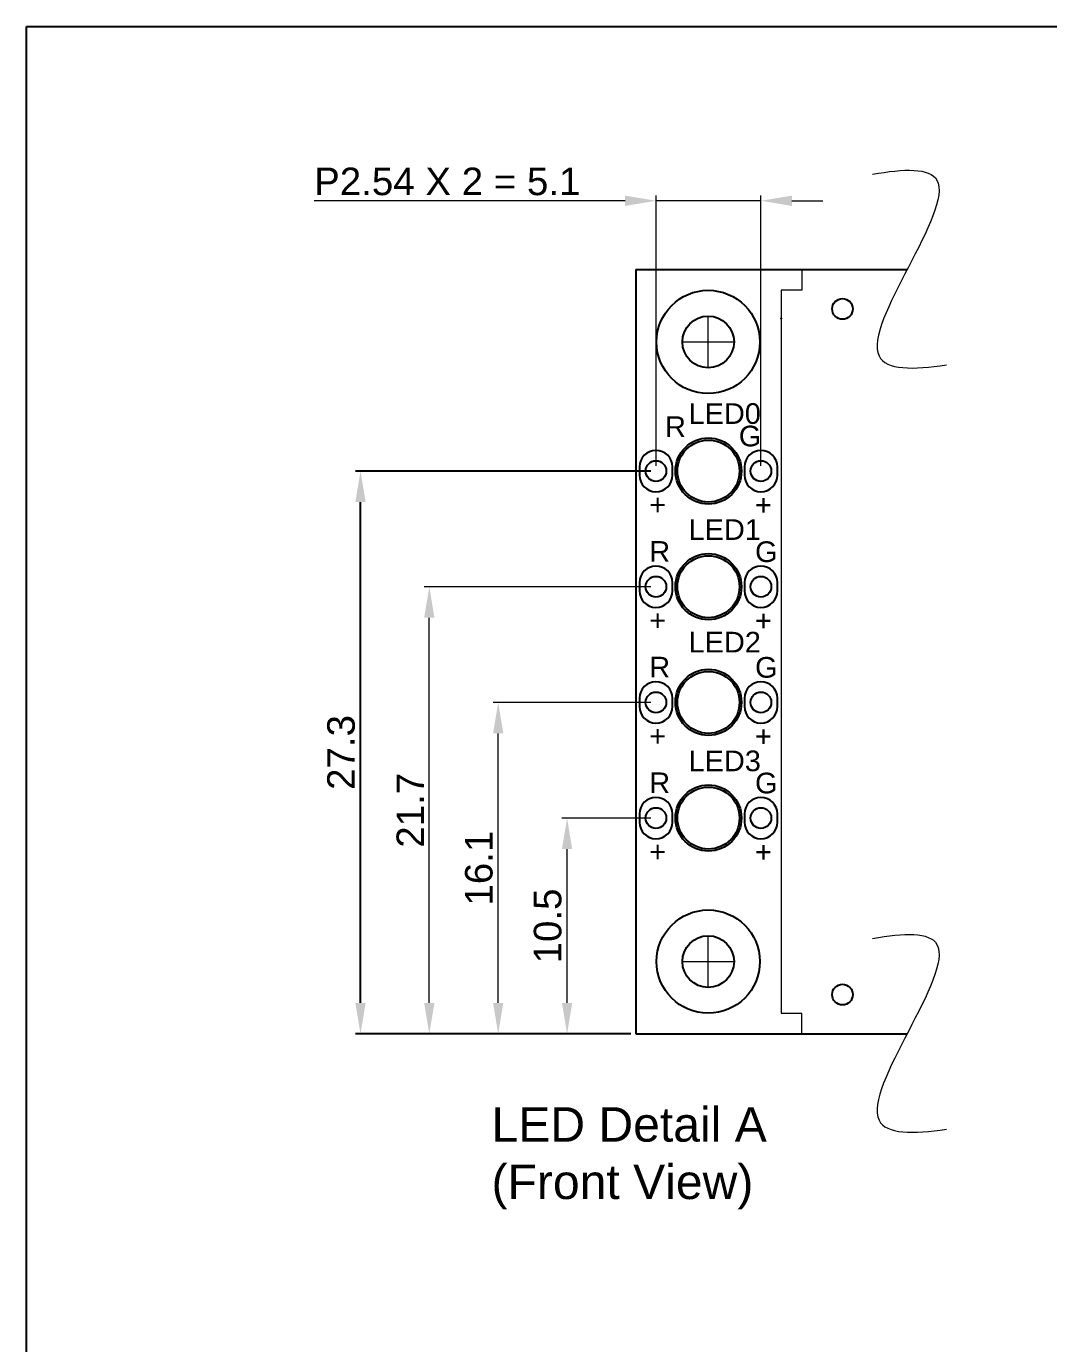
# Model space of a CAD drawing. Extents: x 365 to 1637, y -92 to 444.
# Drawn here: x 695.9 to 794.9, y 316.3 to 443.9 of the extents above; entities that cross this region are included whole.
import ezdxf

# ---------------------------------------------------------------- set-up
doc = ezdxf.new("R2010")
doc.units = 0
doc.linetypes.add('CENTER2', pattern=[28.575, 19.05, -3.175, 3.175, -3.175])
doc.layers.get('DEFPOINTS').update_dxf_attribs({"color": 252, "linetype": 'CONTINUOUS'})
for name, color, linetype, lineweight in [('-Dim_mm', 5, 'CONTINUOUS', 13), ('-Text', 7, 'CONTINUOUS', 9), ('BEZEL', 7, 'CONTINUOUS', 18), ('CENTER', 1, 'CENTER2', 9)]:
    doc.layers.add(name, color=color, linetype=linetype, lineweight=lineweight)
for name, color, linetype in [('BZL', 7, 'CONTINUOUS'), ('LED', 7, 'CONTINUOUS'), ('PCB', 94, 'CONTINUOUS'), ('TEXT', 5, 'CONTINUOUS')]:
    doc.layers.add(name, color=color, linetype=linetype)
doc.layers.add('VIEWPORT', color=8, linetype='CONTINUOUS', plot=False)
doc.styles.get("Standard").update_dxf_attribs({"font": 'arial.ttf'})
doc.styles.add('STYLE1', font='arial.ttf')
doc.dimstyles.new('2XLO_mm', dxfattribs={"dimtxt": 2.6666, "dimasz": 3, "dimexe": 0.5, "dimexo": 0.5, "dimgap": 0.5, "dimtad": 1, "dimlfac": 0.5, "dimzin": 4, "dimdsep": 46, "dimtxsty": 'STYLE1', "dimcen": -2.5, "dimclrd": 256, "dimclre": 256, "dimclrt": 256, "dimadec": 0, "dimazin": 0, "dimtp": 0.5, "dimtm": 0.5, "dimtfac": 1, "dimtmove": 0, "dimatfit": 1, "dimfxl": 0, "dimtolj": 1, "dimtzin": 0, "dimlwd": -1, "dimlwe": -1, "dimarcsym": 0})

# ---------------------------------------------------------------- blocks, each defined once
blk = doc.blocks.new('*D90')
at = {"layer": '-Dim_mm', "transparency": 16777216}
for p, q in [((756.36, 367.23), (747.75, 367.23)), ((748.25, 349.33), (748.25, 364.23)), ((754.41, 346.33), (747.75, 346.33))]:
    blk.add_line(p, q, dxfattribs=at)
for points in [[(747.75, 364.23), (748.75, 364.23), (748.25, 367.23)], [(747.75, 349.33), (748.75, 349.33), (748.25, 346.33)]]:
    blk.add_solid(points, dxfattribs=at)
at = {"layer": 'DEFPOINTS', "color": 0, "transparency": 16777216}
for p in [(748.25, 367.23), (756.86, 367.23), (754.91, 346.33)]:
    blk.add_point(p, dxfattribs=at)
at = {"layer": '-Dim_mm', "transparency": 16777216, "insert": (746.38, 356.78), "char_height": 2.667, "attachment_point": 5, "rotation": 90, "style": 'STYLE1'}
blk.add_mtext('\\A1;10.5', dxfattribs=at)
blk = doc.blocks.new('*D91')
at = {"layer": '-Dim_mm', "transparency": 16777216}
for p, q in [((756.36, 378.43), (741.08, 378.43)), ((741.58, 349.33), (741.58, 375.43)), ((754.41, 346.33), (741.08, 346.33))]:
    blk.add_line(p, q, dxfattribs=at)
for points in [[(741.08, 375.43), (742.08, 375.43), (741.58, 378.43)], [(741.08, 349.33), (742.08, 349.33), (741.58, 346.33)]]:
    blk.add_solid(points, dxfattribs=at)
at = {"layer": 'DEFPOINTS', "color": 0, "transparency": 16777216}
for p in [(741.58, 378.43), (756.86, 378.43), (754.91, 346.33)]:
    blk.add_point(p, dxfattribs=at)
at = {"layer": '-Dim_mm', "transparency": 16777216, "insert": (739.72, 362.38), "char_height": 2.667, "attachment_point": 5, "rotation": 90, "style": 'STYLE1'}
blk.add_mtext('\\A1;16.1', dxfattribs=at)
blk = doc.blocks.new('*D92')
at = {"layer": '-Dim_mm', "transparency": 16777216}
for p, q in [((756.36, 389.63), (734.41, 389.63)), ((734.91, 349.33), (734.91, 386.63)), ((754.41, 346.33), (734.41, 346.33))]:
    blk.add_line(p, q, dxfattribs=at)
for points in [[(734.41, 386.63), (735.41, 386.63), (734.91, 389.63)], [(734.41, 349.33), (735.41, 349.33), (734.91, 346.33)]]:
    blk.add_solid(points, dxfattribs=at)
at = {"layer": 'DEFPOINTS', "color": 0, "transparency": 16777216}
for p in [(734.91, 389.63), (756.86, 389.63), (754.91, 346.33)]:
    blk.add_point(p, dxfattribs=at)
at = {"layer": '-Dim_mm', "transparency": 16777216, "insert": (733.07, 367.98), "char_height": 2.667, "attachment_point": 5, "rotation": 90, "style": 'STYLE1'}
blk.add_mtext('\\A1;21.7', dxfattribs=at)
blk = doc.blocks.new('*D93')
at = {"layer": 'DEFPOINTS', "color": 0, "transparency": 16777216}
for p in [(728.25, 400.83), (756.86, 400.83), (754.91, 346.33)]:
    blk.add_point(p, dxfattribs=at)
at = {"layer": 'TEXT', "transparency": 16777216}
for p, q in [((756.36, 400.83), (727.75, 400.83)), ((728.25, 349.33), (728.25, 397.83)), ((754.41, 346.33), (727.75, 346.33))]:
    blk.add_line(p, q, dxfattribs=at)
for points in [[(727.75, 397.83), (728.75, 397.83), (728.25, 400.83)], [(727.75, 349.33), (728.75, 349.33), (728.25, 346.33)]]:
    blk.add_solid(points, dxfattribs=at)
at = {"layer": 'TEXT', "transparency": 16777216, "insert": (726.38, 373.58), "char_height": 2.667, "attachment_point": 5, "rotation": 90, "style": 'STYLE1'}
blk.add_mtext('\\A1;27.3', dxfattribs=at)
blk = doc.blocks.new('*D94')
at = {"layer": '-Dim_mm', "transparency": 16777216}
for p, q in [((756.86, 401.33), (756.86, 427.5)), ((767.02, 401.33), (767.02, 427.5)), ((753.86, 427), (723.75, 427)), ((767.02, 427), (756.86, 427)), ((770.02, 427), (773.02, 427))]:
    blk.add_line(p, q, dxfattribs=at)
for points in [[(753.86, 427.5), (753.86, 426.5), (756.86, 427)], [(770.02, 427.5), (770.02, 426.5), (767.02, 427)]]:
    blk.add_solid(points, dxfattribs=at)
at = {"layer": 'DEFPOINTS', "color": 0, "transparency": 16777216}
for p in [(756.86, 427), (756.86, 400.83), (767.02, 400.83)]:
    blk.add_point(p, dxfattribs=at)
at = {"layer": '-Dim_mm', "transparency": 16777216, "insert": (736.65, 428.86), "char_height": 2.6666, "attachment_point": 5, "style": 'STYLE1'}
blk.add_mtext('\\A1;P2.54 X 2 = 5.1', dxfattribs=at)

msp = doc.modelspace()

# ---------------------------------------------------------------- linework, layer by layer
at = {"layer": '-Dim_mm'}
for points in [[(777.825, 429.571), (780.885, 430.111), (789.391, 430.481), (773.054, 410.52), (781.744, 410.626), (784.975, 411.107)], [(777.825, 355.571), (780.885, 356.111), (789.391, 356.481), (773.054, 336.52), (781.744, 336.626), (784.975, 337.107)]]:
    msp.add_open_spline(points, degree=3, knots=[1.7718232, 1.7718232, 1.7718232, 1.7718232, 5.4594585, 14.4190278, 18.2769935, 18.2769935, 18.2769935, 18.2769935], dxfattribs=at)
at = {"layer": 'BEZEL'}
for p, q in [((770.962, 420.331), (781.167, 420.331)), ((770.962, 420.331), (770.962, 418.331)), ((768.962, 418.331), (768.962, 348.331)), ((770.962, 418.331), (768.962, 418.331)), ((768.962, 348.331), (770.962, 348.331)), ((770.962, 346.331), (770.962, 348.331)), ((770.962, 346.331), (781.167, 346.331))]:
    msp.add_line(p, q, dxfattribs=at)
at = {"layer": 'BZL'}
for centre, radius in [((774.912, 416.531), 1), ((761.937, 400.831), 3.2), ((761.937, 389.631), 3.2), ((761.937, 378.431), 3.2), ((761.937, 367.231), 3.2), ((774.912, 350.131), 1)]:
    msp.add_circle(centre, radius, dxfattribs=at)
at = {"layer": 'BZL', "linetype": 'ByBlock'}
msp.add_point((768.962, 415.609), dxfattribs=at)
at = {"layer": 'CENTER'}
for p, q in [((761.912, 410.831), (761.912, 415.831)), ((759.412, 413.331), (764.412, 413.331)), ((761.912, 350.831), (761.912, 355.831)), ((759.412, 353.331), (764.412, 353.331))]:
    msp.add_line(p, q, dxfattribs=at)
at = {"layer": 'LED'}
for centre in [(761.937, 400.831), (761.937, 389.631), (761.937, 378.431), (761.937, 367.231)]:
    msp.add_circle(centre, 3, dxfattribs=at)
at = {"layer": 'PCB'}
for p, q in [((754.912, 420.331), (781.167, 420.331)), ((754.912, 420.331), (754.912, 346.331)), ((754.912, 420.331), (754.912, 346.331)), ((754.912, 346.331), (781.167, 346.331))]:
    msp.add_line(p, q, dxfattribs=at)
for points in [[(755.257, 400.431, 1), (758.457, 400.431), (758.457, 401.231, 1), (755.257, 401.231)], [(765.417, 400.431, 1), (768.617, 400.431), (768.617, 401.231, 1), (765.417, 401.231)], [(755.257, 389.231, 1), (758.457, 389.231), (758.457, 390.031, 1), (755.257, 390.031)], [(765.417, 389.231, 1), (768.617, 389.231), (768.617, 390.031, 1), (765.417, 390.031)], [(755.257, 378.031, 1), (758.457, 378.031), (758.457, 378.831, 1), (755.257, 378.831)], [(765.417, 378.031, 1), (768.617, 378.031), (768.617, 378.831, 1), (765.417, 378.831)], [(755.257, 366.831, 1), (758.457, 366.831), (758.457, 367.631, 1), (755.257, 367.631)], [(765.417, 366.831, 1), (768.617, 366.831), (768.617, 367.631, 1), (765.417, 367.631)]]:
    msp.add_lwpolyline(points, format="xyb", close=True, dxfattribs=at)
for centre, radius in [((761.912, 413.331), 5), ((761.912, 413.331), 2.5), ((756.857, 400.831), 1), ((767.017, 400.831), 1), ((756.857, 389.631), 1), ((767.017, 389.631), 1), ((756.857, 378.431), 1), ((767.017, 378.431), 1), ((756.857, 367.231), 1), ((767.017, 367.231), 1), ((761.912, 353.331), 5), ((761.912, 353.331), 2.5)]:
    msp.add_circle(centre, radius, dxfattribs=at)
at = {"layer": 'VIEWPORT'}
msp.add_lwpolyline([(695.897, 443.891), (976.216, 443.891), (976.216, 224.194), (695.897, 224.194)], close=True, dxfattribs=at)

# ---------------------------------------------------------------- texts
at = {"layer": '-Text'}
for s, p in [('LED0', (760.022, 405.397)), ('R', (757.74, 404.126)), ('G', (764.88, 403.221)), ('+', (756.209, 396.578)), ('+', (766.449, 396.556)), ('LED1', (760.022, 394.165)), ('R', (756.209, 392.042)), ('G', (766.449, 392.021)), ('+', (756.209, 385.378)), ('+', (766.449, 385.356)), ('LED2', (760.022, 383.264)), ('R', (756.209, 380.842)), ('G', (766.449, 380.821)), ('+', (756.209, 374.178)), ('+', (766.449, 374.156)), ('LED3', (760.022, 371.765)), ('R', (756.209, 369.642)), ('G', (766.449, 369.621)), ('+', (756.209, 362.978)), ('+', (766.449, 362.956))]:
    msp.add_text(s, height=2, dxfattribs=at).set_placement(p)
at = {"layer": '-Text', "insert": (740.933, 339.229), "char_height": 3.3333, "width": 46.18438, "attachment_point": 1, "style": 'STYLE1'}
msp.add_mtext('LED Detail A\\P(Front View)', dxfattribs=at)

# ---------------------------------------------------------------- dimensions: what is measured, and where the dimension line sits
at = {"layer": '-Dim_mm'}
dim = msp.add_linear_dim(base=(756.857, 426.998), p1=(767.017, 400.831), p2=(756.857, 400.831), text='P2.54 X 2 = <>', dimstyle='2XLO_mm', override={"dimdec": 1}, dxfattribs=at)
dim.commit()
dim.dimension.update_dxf_attribs({"geometry": '*D94', "text_midpoint": (736.654, 426.998), "dimtype": 160})
for base, p2, picture, middle in [((734.912, 389.632), (756.857, 389.632), '*D92', (733.073, 367.982)), ((741.579, 378.432), (756.857, 378.432), '*D91', (739.717, 362.382)), ((748.245, 367.232), (756.857, 367.232), '*D90', (746.384, 356.782))]:
    dim = msp.add_linear_dim(base=base, p1=(754.912, 346.331), p2=p2, angle=90, dimstyle='2XLO_mm', override={"dimdec": 1}, dxfattribs=at)
    dim.commit()
    dim.dimension.update_dxf_attribs({"geometry": picture, "text_midpoint": middle})
at = {"layer": 'TEXT'}
dim = msp.add_linear_dim(base=(728.245318123, 400.831067489), p1=(754.911718123, 346.331067489), p2=(756.856718123, 400.831067489), angle=90, dimstyle='2XLO_mm', override={"dimdec": 1}, dxfattribs=at)
dim.commit()
dim.dimension.update_dxf_attribs({"geometry": '*D93', "text_midpoint": (726.382914713, 373.581067489)})

doc.saveas('drawing.dxf')
